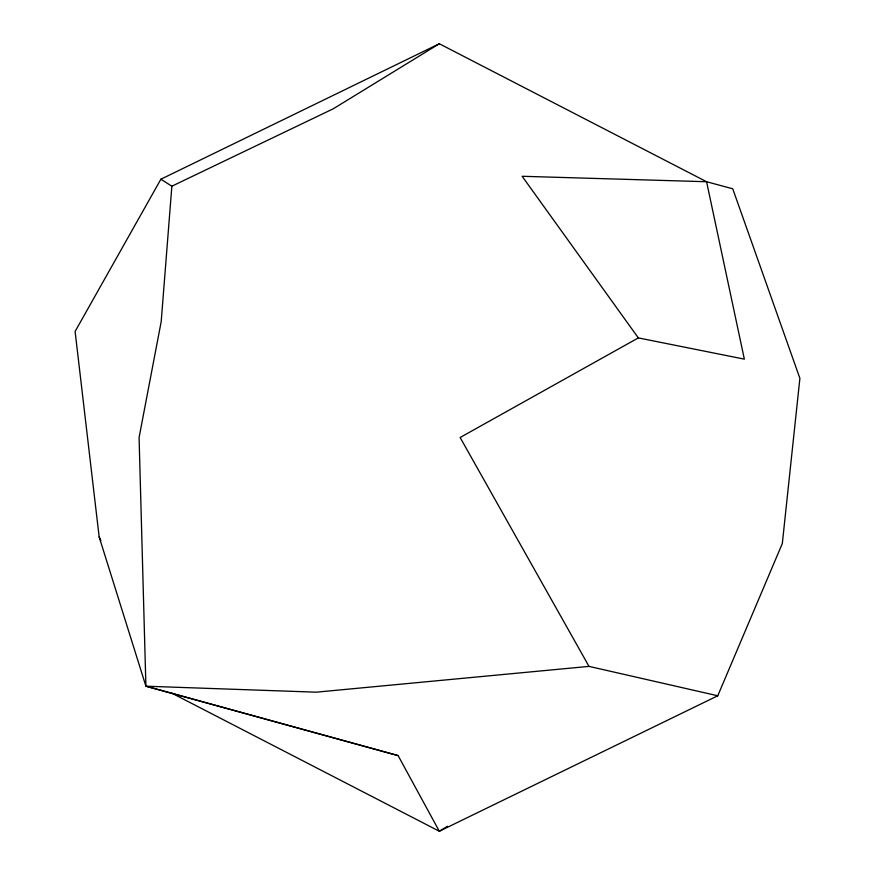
<?xml version="1.0" encoding="UTF-8"?>
<svg xmlns="http://www.w3.org/2000/svg" width="875" height="875" viewBox="0 0 875 875"><rect width="100%" height="100%" fill="white"/><g stroke="black" fill="none" stroke-linecap="round" stroke-linejoin="round"><path stroke-width="1.31" d="M439.327 43.75L333.288 108.773L171.861 186.2L161.197 321.639L139.081 437.5L145.906 686.197L398.114 755.606L439.327 831.25L717.763 695.778L782.316 543.539L799.892 378.328L732.747 188.803L706.573 181.727L439.327 43.75L160.891 179.222L75.108 331.461L99.159 536.922L145.906 686.197L398.114 755.606M447.486 826.252L439.327 831.25L172.08 693.273M638.323 337.903L522.145 176.28L706.573 181.727L744.352 359.144L638.323 337.903L460.13 437.5L589.006 666.378L717.763 695.778M589.006 666.378L316.247 692.18L145.906 686.197M160.891 179.222L171.861 186.2M99.159 536.922L100.877 540.619"/></g></svg>
